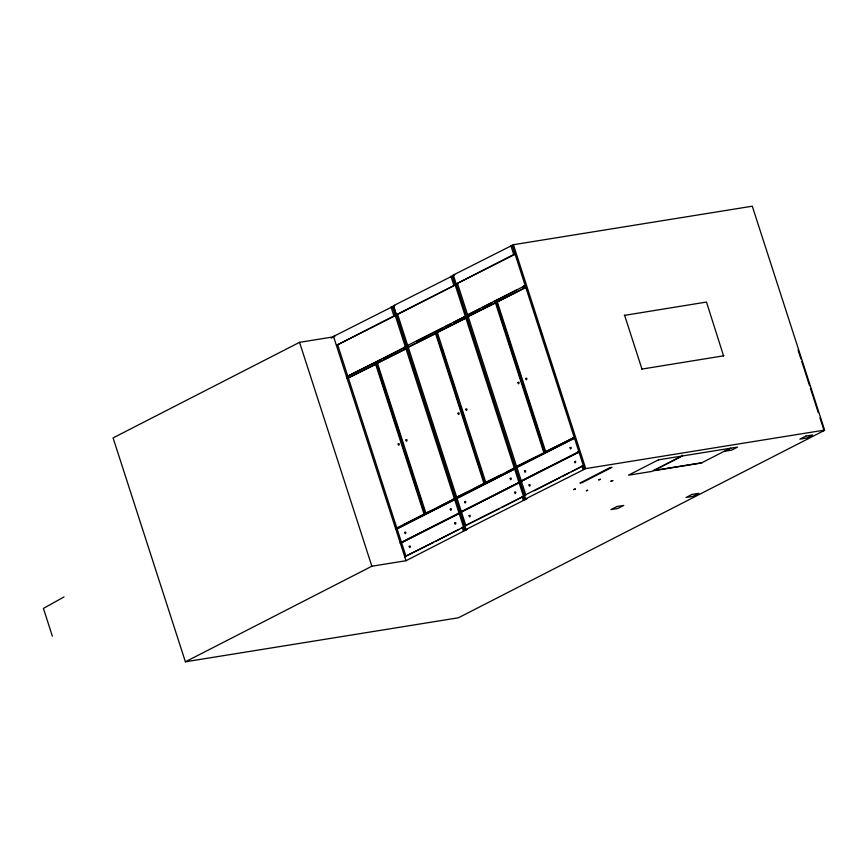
<?xml version="1.0" encoding="UTF-8"?>
<svg xmlns="http://www.w3.org/2000/svg" width="868" height="868" viewBox="0 0 868 868"><rect width="100%" height="100%" fill="white"/><g stroke="black" fill="none" stroke-linecap="round" stroke-linejoin="round"><path stroke-width="1.3" d="M587.734 490.311C583.838 491.852 588.84 489.498 586.833 490.572M64.026 596.924L43.4 608.414L52.362 636.157M333.681 336.827L299.547 342.328L113.079 437.906L185.394 661.796L458.402 617.788L824.079 430.593L823.406 430.712L824.6 430.094L752.285 206.204L513.4 244.711L453.324 275.026L525.639 498.905L527.006 498.688L465.736 529.621L464.575 526.03L523.458 496.333L501.888 507.389M185.394 661.796L371.862 566.218L405.996 560.717L333.507 336.437L394.788 305.503L393.421 305.731L396.307 314.683L397.674 314.466L455.19 284.986L396.307 314.683M393.421 305.731L454.691 274.798L453.324 275.026M331.272 338.064L334.874 336.209L333.507 336.437M393.92 315.909L336.404 345.388L395.276 315.692L393.92 315.909L391.023 306.957M513.737 254.498L456.221 283.977L515.104 254.281L513.737 254.498L510.84 245.546M383.84 358.093L405.399 347.037L346.527 376.734L381.443 359.319M435.649 333.616L407.016 347.818L406.441 346.028L465.313 316.332L453.335 322.473M522.829 286.852L525.227 285.626L466.344 315.323L467.711 315.106L457.588 283.76M416.184 341.504L442.55 327.995M444.948 326.769L450.937 323.699M468.904 314.487L479.689 308.965M482.087 307.728L491.679 302.813M494.066 301.587L516.84 289.923M424.007 513.943L375.562 363.942L405.985 348.827L347.102 378.524L375.746 364.332M407.016 347.818L465.888 318.122L436.072 332.921L484.518 482.933L501.303 474.807M496.746 302.303L525.802 287.416L466.919 317.113L495.574 302.91M624.32 315.388L706.487 302.053L723.576 355.913M641.669 369.117L723.847 355.782M437.83 507.346L454.431 498.829L395.558 528.536L396.926 528.308M455.754 498.72L514.637 469.024L457.121 498.503L455.754 498.72L455.461 497.82L514.344 468.123M574.247 437.418L515.375 467.114L536.901 456.568M404.032 524.663L424.192 514.333M425.982 513.422L377.526 363.41L376.159 363.638L424.615 513.639L431.906 510.384M467.505 492.134L455.461 497.82M473.429 489.096L484.105 483.628M507.227 471.769L513.162 468.731M545.798 452L497.342 301.999L495.975 302.216L544.431 452.228L570.699 439.241M453.356 499.946L395.841 529.426L454.724 499.729L453.356 499.946L453.063 499.057M573.173 438.535L515.668 468.015L574.54 438.318L573.173 438.535L572.891 437.635M457.696 513.379L459.205 513.606L400.332 543.303L459.064 513.162L400.181 542.858L401.548 542.641M460.094 512.153L518.966 482.456L460.235 512.597L461.461 511.936M577.513 451.968L579.021 452.195L520.149 481.892L578.88 451.751L519.997 481.447L521.364 481.23M463.545 527.039L404.672 556.746L433.588 542.391M571.383 471.769L583.361 465.628L524.489 495.324L525.856 495.107L468.286 316.896M435.986 541.165L458.749 529.502M464.575 526.03L499.491 508.615M534.243 490.811L560.598 477.302M562.996 476.065L568.985 472.995M465.736 529.621L467.103 529.393L405.996 560.717M525.639 498.905L585.716 468.601L824.6 430.094M682.302 455.993L653.55 470.727L701.322 463.035L730.086 448.289L682.302 455.993L682.02 455.092M436.832 333.008L435.476 333.236L483.921 483.237M406.441 346.028L407.797 345.811L397.674 314.466M654.146 470.423L701.93 462.72M460.235 512.597L519.118 482.901L517.61 482.673M798.05 349.999L800.947 358.951M801.772 361.511L809.616 385.815M810.452 388.376L818.296 412.691M819.956 417.801L823.667 429.324M624.58 315.247L641.94 368.987M513.4 244.711L585.716 468.601M512.207 245.318L584.522 469.208M523.86 285.843L524.435 287.634M581.994 465.845L583.155 469.436M497.158 303.583L505.86 330.513M506.684 333.073L524.077 386.922M524.901 389.493L545.191 452.315M495.378 302.531L543.835 452.532M452.293 276.024L524.608 499.914M450.937 276.252L453.823 285.203M463.946 316.549L464.532 318.339M512.977 468.34L513.27 469.241M522.091 496.55L523.241 500.142M437.439 332.704L485.885 482.716M442.224 349.685L445.946 361.218M450.915 376.603L454.648 388.148M460.441 406.094L464.163 417.627M469.132 433.013L472.865 444.557M478.659 462.503L482.391 474.047M408.383 347.601L465.942 525.813M393.584 306.122L465.899 530.012M392.39 306.74L464.705 530.619M404.043 347.254L404.618 349.044M462.177 527.267L463.338 530.847M378.166 367.565L386.032 391.924M387.692 397.056L394.734 418.853M396.394 423.975L403.425 445.772M405.909 453.465L412.951 475.263M414.611 480.395L421.653 502.181M423.302 507.313L425.374 513.726M337.771 345.171L347.894 376.517M348.469 378.307L406.029 556.518M299.547 342.328L371.862 566.218M610.963 481.132L612.765 480.568L610.963 481.132M398.162 443.949C398.607 447.595 400.419 442.17 398.162 443.949M405.942 439.967C406.398 443.602 408.199 438.177 405.942 439.967M404.738 532.431C405.193 536.077 406.994 530.652 404.738 532.431M409.229 546.319C409.674 549.954 411.475 544.54 409.229 546.319M458.065 413.244C458.521 416.89 460.322 411.465 458.065 413.244M450.275 509.104C450.72 512.738 452.532 507.313 450.275 509.104M465.856 409.251C466.3 412.897 468.112 407.472 465.856 409.251M454.756 522.981C455.201 526.626 457.013 521.201 454.756 522.981M464.651 501.726C465.096 505.371 466.908 499.946 464.651 501.726M469.132 515.614C469.588 519.248 471.389 513.823 469.132 515.614M517.979 382.538C518.424 386.184 520.236 380.759 517.979 382.538M510.178 478.387C510.634 482.033 512.435 476.608 510.178 478.387M525.769 378.546C526.214 382.191 528.026 376.766 525.769 378.546M514.67 492.275C515.115 495.91 516.916 490.496 514.67 492.275M524.565 471.02C525.01 474.666 526.811 469.241 524.565 471.02M529.046 484.908C529.491 488.543 531.303 483.118 529.046 484.908M570.092 447.682C570.536 451.327 572.348 445.902 570.092 447.682M574.573 461.57C575.028 465.205 576.829 459.78 574.573 461.57M573.661 489.541L575.397 489.075L573.661 489.541M598.692 479.841L600.439 479.331L598.692 479.841M609.954 467.657L580.008 483.009L582.048 482.673L612.005 467.32L609.954 467.657M658.421 459.845L628.465 475.197L651.673 471.454L681.619 456.101L658.421 459.845M616.942 506.521L610.942 509.592L617.766 508.496L623.766 505.426L616.942 506.521M730.769 448.181L724.769 451.251L731.594 450.156L737.594 447.085L730.769 448.181M692.013 494.424L686.024 497.494L692.848 496.398L698.838 493.317L692.013 494.424M805.84 436.083L799.851 439.154L806.676 438.047L812.665 434.976L805.84 436.083"/></g></svg>
